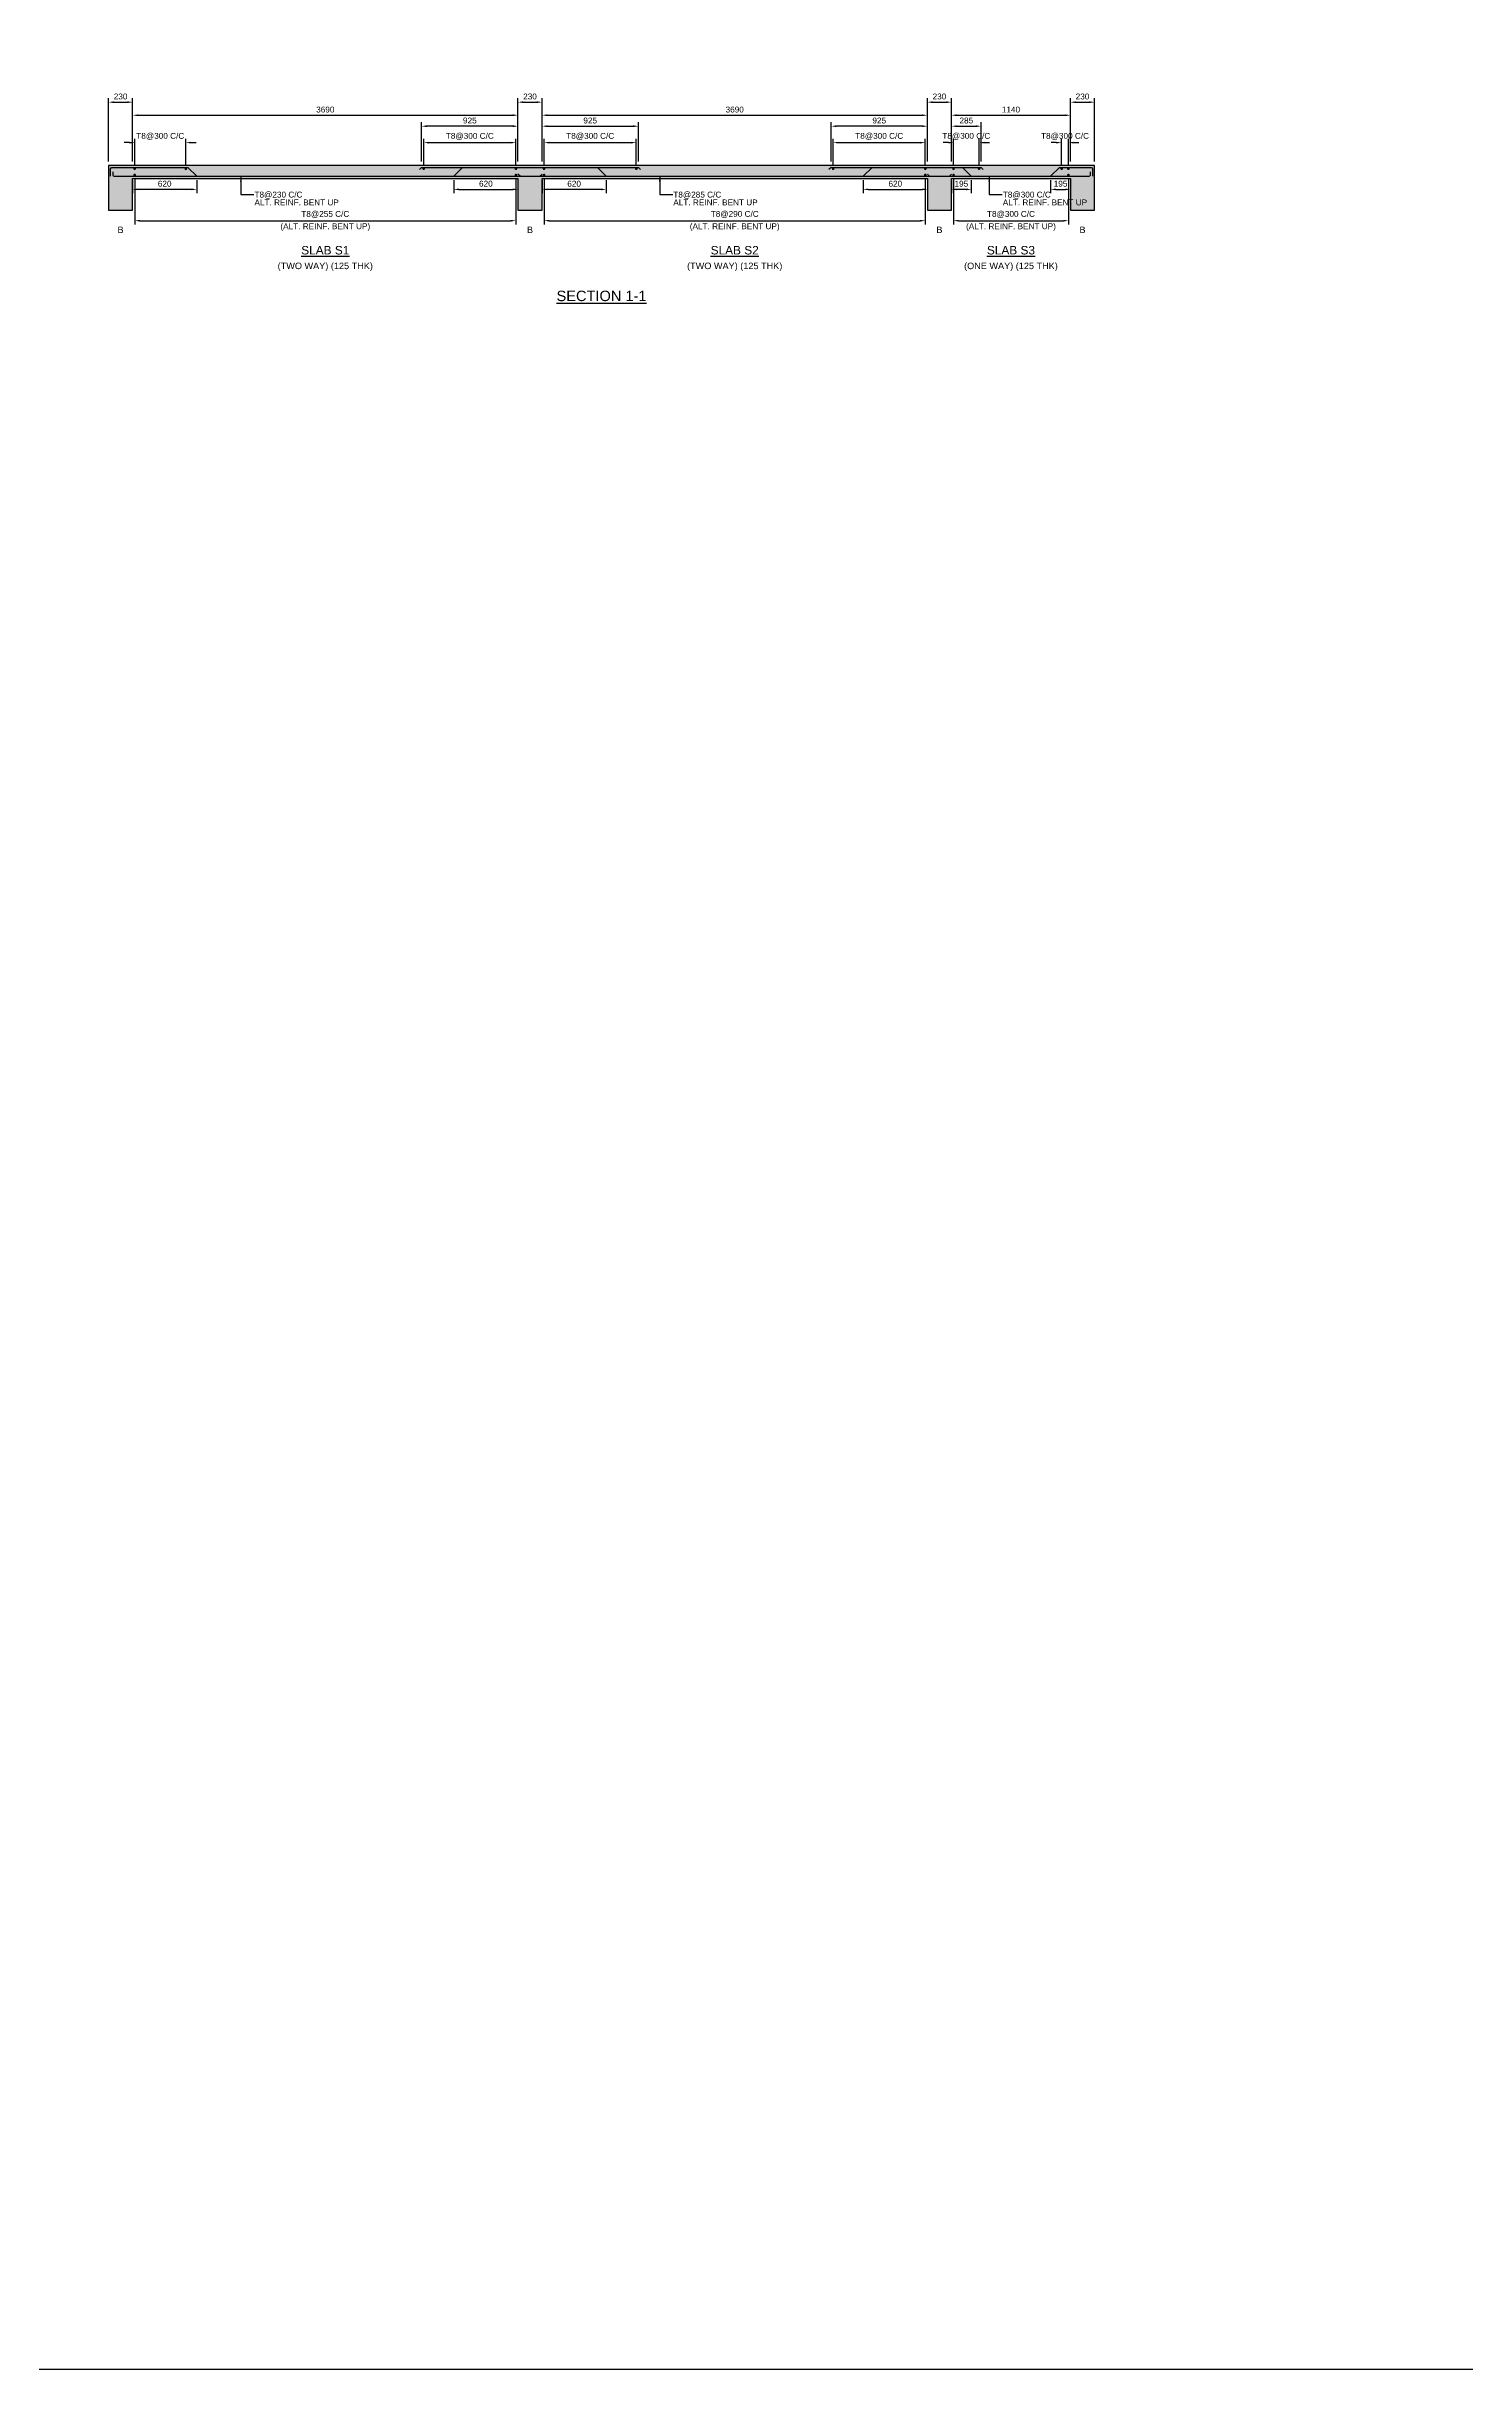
# Model space of a CAD drawing. Header units: inches. Extents: x -816171 to 9366335, y -450961 to 689132.
# Drawn here: x 8822733 to 8877081, y 180150 to 269129 of the extents above; entities that cross this region are included whole.
import ezdxf
from ezdxf.enums import TextEntityAlignment as Align

# ---------------------------------------------------------------- set-up
doc = ezdxf.new("R2010")
doc.units = ezdxf.units.IN
doc.header["$MEASUREMENT"] = 0
for name, color, linetype in [('Concrete Line', 2, 'Continuous'), ('Dimension', 31, 'Continuous'), ('Labels', 4, 'Continuous'), ('Reinforcement', 130, 'Continuous'), ('Solid', 25, 'Continuous'), ('Text', 31, 'Continuous')]:
    doc.layers.add(name, color=color, linetype=linetype)
doc.styles.add('SC-SLB1', font='SansSerif')
doc.styles.add('SC-SLB2', font='SansSerif')
doc.dimstyles.new('SlabElev', dxfattribs={"dimtxt": 225, "dimasz": 200, "dimexe": 150, "dimexo": 150, "dimgap": 100, "dimtad": 1, "dimtoh": 1, "dimdec": 4, "dimlfac": 0.25, "dimzin": 0, "dimdsep": 46, "dimtxsty": 'SC-SLB2', "dimcen": 0.09, "dimclrd": 8, "dimclre": 8, "dimclrt": 31, "dimadec": 0, "dimazin": 0, "dimtfac": 1, "dimtdec": 0, "dimtix": 1, "dimtofl": 0, "dimtmove": 0, "dimatfit": 3, "dimfxl": 1, "dimtolj": 1, "dimtzin": 0, "dimarcsym": 0})

# ---------------------------------------------------------------- blocks, each defined once
blk = doc.blocks.new('*D3295')
at = {"layer": 'DEFPOINTS', "color": 0, "transparency": 16777216}
for p in [(8840792, 266495), (8826032, 264575), (8840792, 264575)]:
    blk.add_point(p, dxfattribs=at)
at = {"layer": 'Dimension', "color": 8, "lineweight": -2, "transparency": 16777216}
for p, q in [((8826032, 264725), (8826032, 266645)), ((8826232, 266495), (8840592, 266495)), ((8840792, 264725), (8840792, 266645))]:
    blk.add_line(p, q, dxfattribs=at)
at = {"layer": 'Dimension', "color": 8, "transparency": 16777216}
for points in [[(8826232, 266528), (8826232, 266461), (8826032, 266495)], [(8840592, 266528), (8840592, 266461), (8840792, 266495)]]:
    blk.add_solid(points, dxfattribs=at)
at = {"layer": 'Dimension', "color": 31, "transparency": 16777216, "insert": (8833412, 266711), "char_height": 225, "attachment_point": 5, "style": 'SC-SLB2'}
blk.add_mtext('\\A1;3690', dxfattribs=at)
blk = doc.blocks.new('*D3296')
at = {"layer": 'DEFPOINTS', "color": 0, "transparency": 16777216}
for p in [(8826032, 266995), (8825112, 264575), (8826032, 264575)]:
    blk.add_point(p, dxfattribs=at)
at = {"layer": 'Dimension', "color": 8, "lineweight": -2, "transparency": 16777216}
for p, q in [((8825112, 264725), (8825112, 267145)), ((8825312, 266995), (8825832, 266995)), ((8826032, 264725), (8826032, 267145))]:
    blk.add_line(p, q, dxfattribs=at)
at = {"layer": 'Dimension', "color": 8, "transparency": 16777216}
for points in [[(8825312, 267028), (8825312, 266961), (8825112, 266995)], [(8825832, 267028), (8825832, 266961), (8826032, 266995)]]:
    blk.add_solid(points, dxfattribs=at)
at = {"layer": 'Dimension', "color": 31, "transparency": 16777216, "insert": (8825572, 267211), "char_height": 225, "attachment_point": 5, "style": 'SC-SLB2'}
blk.add_mtext('\\A1;230', dxfattribs=at)
blk = doc.blocks.new('*D3297')
at = {"layer": 'DEFPOINTS', "color": 0, "transparency": 16777216}
for p in [(8837102, 266075), (8837102, 264575), (8840792, 264575)]:
    blk.add_point(p, dxfattribs=at)
at = {"layer": 'Dimension', "color": 8, "lineweight": -2, "transparency": 16777216}
for p, q in [((8837102, 264725), (8837102, 266225)), ((8840592, 266075), (8837302, 266075)), ((8840792, 264725), (8840792, 266225))]:
    blk.add_line(p, q, dxfattribs=at)
at = {"layer": 'Dimension', "color": 8, "transparency": 16777216}
for points in [[(8837302, 266108), (8837302, 266041), (8837102, 266075)], [(8840592, 266108), (8840592, 266041), (8840792, 266075)]]:
    blk.add_solid(points, dxfattribs=at)
at = {"layer": 'Dimension', "color": 31, "transparency": 16777216, "insert": (8838947, 266291), "char_height": 225, "attachment_point": 5, "style": 'SC-SLB2'}
blk.add_mtext('\\A1;925', dxfattribs=at)
blk = doc.blocks.new('*D3298')
at = {"layer": 'DEFPOINTS', "color": 0, "transparency": 16777216}
for p in [(8856472, 266495), (8841712, 264575), (8856472, 264575)]:
    blk.add_point(p, dxfattribs=at)
at = {"layer": 'Dimension', "color": 8, "lineweight": -2, "transparency": 16777216}
for p, q in [((8841712, 264725), (8841712, 266645)), ((8841912, 266495), (8856272, 266495)), ((8856472, 264725), (8856472, 266645))]:
    blk.add_line(p, q, dxfattribs=at)
at = {"layer": 'Dimension', "color": 8, "transparency": 16777216}
for points in [[(8841912, 266528), (8841912, 266461), (8841712, 266495)], [(8856272, 266528), (8856272, 266461), (8856472, 266495)]]:
    blk.add_solid(points, dxfattribs=at)
at = {"layer": 'Dimension', "color": 31, "transparency": 16777216, "insert": (8849092, 266711), "char_height": 225, "attachment_point": 5, "style": 'SC-SLB2'}
blk.add_mtext('\\A1;3690', dxfattribs=at)
blk = doc.blocks.new('*D3299')
at = {"layer": 'DEFPOINTS', "color": 0, "transparency": 16777216}
for p in [(8841712, 266995), (8840792, 264575), (8841712, 264575)]:
    blk.add_point(p, dxfattribs=at)
at = {"layer": 'Dimension', "color": 8, "lineweight": -2, "transparency": 16777216}
for p, q in [((8840792, 264725), (8840792, 267145)), ((8840992, 266995), (8841512, 266995)), ((8841712, 264725), (8841712, 267145))]:
    blk.add_line(p, q, dxfattribs=at)
at = {"layer": 'Dimension', "color": 8, "transparency": 16777216}
for points in [[(8840992, 267028), (8840992, 266961), (8840792, 266995)], [(8841512, 267028), (8841512, 266961), (8841712, 266995)]]:
    blk.add_solid(points, dxfattribs=at)
at = {"layer": 'Dimension', "color": 31, "transparency": 16777216, "insert": (8841252, 267211), "char_height": 225, "attachment_point": 5, "style": 'SC-SLB2'}
blk.add_mtext('\\A1;230', dxfattribs=at)
blk = doc.blocks.new('*D3300')
at = {"layer": 'DEFPOINTS', "color": 0, "transparency": 16777216}
for p in [(8845402, 266075), (8841712, 264575), (8845402, 264575)]:
    blk.add_point(p, dxfattribs=at)
at = {"layer": 'Dimension', "color": 8, "lineweight": -2, "transparency": 16777216}
for p, q in [((8841712, 264725), (8841712, 266225)), ((8841912, 266075), (8845202, 266075)), ((8845402, 264725), (8845402, 266225))]:
    blk.add_line(p, q, dxfattribs=at)
at = {"layer": 'Dimension', "color": 8, "transparency": 16777216}
for points in [[(8841912, 266108), (8841912, 266041), (8841712, 266075)], [(8845202, 266108), (8845202, 266041), (8845402, 266075)]]:
    blk.add_solid(points, dxfattribs=at)
at = {"layer": 'Dimension', "color": 31, "transparency": 16777216, "insert": (8843557, 266291), "char_height": 225, "attachment_point": 5, "style": 'SC-SLB2'}
blk.add_mtext('\\A1;925', dxfattribs=at)
blk = doc.blocks.new('*D3301')
at = {"layer": 'DEFPOINTS', "color": 0, "transparency": 16777216}
for p in [(8852782, 266075), (8852782, 264575), (8856472, 264575)]:
    blk.add_point(p, dxfattribs=at)
at = {"layer": 'Dimension', "color": 8, "lineweight": -2, "transparency": 16777216}
for p, q in [((8852782, 264725), (8852782, 266225)), ((8856272, 266075), (8852982, 266075)), ((8856472, 264725), (8856472, 266225))]:
    blk.add_line(p, q, dxfattribs=at)
at = {"layer": 'Dimension', "color": 8, "transparency": 16777216}
for points in [[(8852982, 266108), (8852982, 266041), (8852782, 266075)], [(8856272, 266108), (8856272, 266041), (8856472, 266075)]]:
    blk.add_solid(points, dxfattribs=at)
at = {"layer": 'Dimension', "color": 31, "transparency": 16777216, "insert": (8854627, 266291), "char_height": 225, "attachment_point": 5, "style": 'SC-SLB2'}
blk.add_mtext('\\A1;925', dxfattribs=at)
blk = doc.blocks.new('*D3302')
at = {"layer": 'DEFPOINTS', "color": 0, "transparency": 16777216}
for p in [(8861952, 266495), (8857392, 264575), (8861952, 264575)]:
    blk.add_point(p, dxfattribs=at)
at = {"layer": 'Dimension', "color": 8, "lineweight": -2, "transparency": 16777216}
for p, q in [((8857392, 264725), (8857392, 266645)), ((8857592, 266495), (8861752, 266495)), ((8861952, 264725), (8861952, 266645))]:
    blk.add_line(p, q, dxfattribs=at)
at = {"layer": 'Dimension', "color": 8, "transparency": 16777216}
for points in [[(8857592, 266528), (8857592, 266461), (8857392, 266495)], [(8861752, 266528), (8861752, 266461), (8861952, 266495)]]:
    blk.add_solid(points, dxfattribs=at)
at = {"layer": 'Dimension', "color": 31, "transparency": 16777216, "insert": (8859672, 266711), "char_height": 225, "attachment_point": 5, "style": 'SC-SLB2'}
blk.add_mtext('\\A1;1140', dxfattribs=at)
blk = doc.blocks.new('*D3303')
at = {"layer": 'DEFPOINTS', "color": 0, "transparency": 16777216}
for p in [(8857392, 266995), (8856472, 264575), (8857392, 264575)]:
    blk.add_point(p, dxfattribs=at)
at = {"layer": 'Dimension', "color": 8, "lineweight": -2, "transparency": 16777216}
for p, q in [((8856472, 264725), (8856472, 267145)), ((8856672, 266995), (8857192, 266995)), ((8857392, 264725), (8857392, 267145))]:
    blk.add_line(p, q, dxfattribs=at)
at = {"layer": 'Dimension', "color": 8, "transparency": 16777216}
for points in [[(8856672, 267028), (8856672, 266961), (8856472, 266995)], [(8857192, 267028), (8857192, 266961), (8857392, 266995)]]:
    blk.add_solid(points, dxfattribs=at)
at = {"layer": 'Dimension', "color": 31, "transparency": 16777216, "insert": (8856932, 267211), "char_height": 225, "attachment_point": 5, "style": 'SC-SLB2'}
blk.add_mtext('\\A1;230', dxfattribs=at)
blk = doc.blocks.new('*D3304')
at = {"layer": 'DEFPOINTS', "color": 0, "transparency": 16777216}
for p in [(8862872, 266995), (8861952, 264575), (8862872, 264575)]:
    blk.add_point(p, dxfattribs=at)
at = {"layer": 'Dimension', "color": 8, "lineweight": -2, "transparency": 16777216}
for p, q in [((8861952, 264725), (8861952, 267145)), ((8862152, 266995), (8862672, 266995)), ((8862872, 264725), (8862872, 267145))]:
    blk.add_line(p, q, dxfattribs=at)
at = {"layer": 'Dimension', "color": 8, "transparency": 16777216}
for points in [[(8862152, 267028), (8862152, 266961), (8861952, 266995)], [(8862672, 267028), (8862672, 266961), (8862872, 266995)]]:
    blk.add_solid(points, dxfattribs=at)
at = {"layer": 'Dimension', "color": 31, "transparency": 16777216, "insert": (8862412, 267211), "char_height": 225, "attachment_point": 5, "style": 'SC-SLB2'}
blk.add_mtext('\\A1;230', dxfattribs=at)
blk = doc.blocks.new('*D3305')
at = {"layer": 'DEFPOINTS', "color": 0, "transparency": 16777216}
for p in [(8858532, 266075), (8857392, 264575), (8858532, 264575)]:
    blk.add_point(p, dxfattribs=at)
at = {"layer": 'Dimension', "color": 8, "lineweight": -2, "transparency": 16777216}
for p, q in [((8857392, 264725), (8857392, 266225)), ((8857592, 266075), (8858332, 266075)), ((8858532, 264725), (8858532, 266225))]:
    blk.add_line(p, q, dxfattribs=at)
at = {"layer": 'Dimension', "color": 8, "transparency": 16777216}
for points in [[(8857592, 266108), (8857592, 266041), (8857392, 266075)], [(8858332, 266108), (8858332, 266041), (8858532, 266075)]]:
    blk.add_solid(points, dxfattribs=at)
at = {"layer": 'Dimension', "color": 31, "transparency": 16777216, "insert": (8857962, 266291), "char_height": 225, "attachment_point": 5, "style": 'SC-SLB2'}
blk.add_mtext('\\A1;285', dxfattribs=at)
blk = doc.blocks.new('*D3306')
at = {"layer": 'DEFPOINTS', "color": 0, "transparency": 16777216}
for p in [(8840712, 265445), (8837182, 264445), (8840712, 264445)]:
    blk.add_point(p, dxfattribs=at)
at = {"layer": 'Dimension', "color": 8, "lineweight": -2, "transparency": 16777216}
for p, q in [((8837182, 264595), (8837182, 265595)), ((8837382, 265445), (8840512, 265445)), ((8840712, 264595), (8840712, 265595))]:
    blk.add_line(p, q, dxfattribs=at)
at = {"layer": 'Dimension', "color": 8, "transparency": 16777216}
for points in [[(8837382, 265478), (8837382, 265411), (8837182, 265445)], [(8840512, 265478), (8840512, 265411), (8840712, 265445)]]:
    blk.add_solid(points, dxfattribs=at)
at = {"layer": 'Dimension', "color": 31, "transparency": 16777216, "insert": (8838947, 265682), "char_height": 225, "attachment_point": 5, "style": 'SC-SLB2'}
blk.add_mtext('\\A1;T8@300 C/C', dxfattribs=at)
blk = doc.blocks.new('*D3307')
at = {"layer": 'DEFPOINTS', "color": 0, "transparency": 16777216}
for p in [(8845322, 265445), (8841792, 264445), (8845322, 264445)]:
    blk.add_point(p, dxfattribs=at)
at = {"layer": 'Dimension', "color": 8, "lineweight": -2, "transparency": 16777216}
for p, q in [((8841792, 264595), (8841792, 265595)), ((8841992, 265445), (8845122, 265445)), ((8845322, 264595), (8845322, 265595))]:
    blk.add_line(p, q, dxfattribs=at)
at = {"layer": 'Dimension', "color": 8, "transparency": 16777216}
for points in [[(8841992, 265478), (8841992, 265411), (8841792, 265445)], [(8845122, 265478), (8845122, 265411), (8845322, 265445)]]:
    blk.add_solid(points, dxfattribs=at)
at = {"layer": 'Dimension', "color": 31, "transparency": 16777216, "insert": (8843557, 265682), "char_height": 225, "attachment_point": 5, "style": 'SC-SLB2'}
blk.add_mtext('\\A1;T8@300 C/C', dxfattribs=at)
blk = doc.blocks.new('*D3308')
at = {"layer": 'DEFPOINTS', "color": 0, "transparency": 16777216}
for p in [(8828072, 265445), (8826112, 264445), (8828072, 264445)]:
    blk.add_point(p, dxfattribs=at)
at = {"layer": 'Dimension', "color": 8, "lineweight": -2, "transparency": 16777216}
for p, q in [((8825912, 265445), (8825712, 265445)), ((8826112, 264595), (8826112, 265595)), ((8828072, 264595), (8828072, 265595)), ((8828272, 265445), (8828472, 265445))]:
    blk.add_line(p, q, dxfattribs=at)
at = {"layer": 'Dimension', "color": 8, "transparency": 16777216}
for points in [[(8825912, 265478), (8825912, 265411), (8826112, 265445)], [(8828272, 265478), (8828272, 265411), (8828072, 265445)]]:
    blk.add_solid(points, dxfattribs=at)
at = {"layer": 'Dimension', "color": 31, "transparency": 16777216, "insert": (8827092, 265682), "char_height": 225, "attachment_point": 5, "style": 'SC-SLB2'}
blk.add_mtext('\\A1;T8@300 C/C', dxfattribs=at)
blk = doc.blocks.new('*D3309')
at = {"layer": 'DEFPOINTS', "color": 0, "transparency": 16777216}
for p in [(8856392, 265445), (8852862, 264445), (8856392, 264445)]:
    blk.add_point(p, dxfattribs=at)
at = {"layer": 'Dimension', "color": 8, "lineweight": -2, "transparency": 16777216}
for p, q in [((8852862, 264595), (8852862, 265595)), ((8853062, 265445), (8856192, 265445)), ((8856392, 264595), (8856392, 265595))]:
    blk.add_line(p, q, dxfattribs=at)
at = {"layer": 'Dimension', "color": 8, "transparency": 16777216}
for points in [[(8853062, 265478), (8853062, 265411), (8852862, 265445)], [(8856192, 265478), (8856192, 265411), (8856392, 265445)]]:
    blk.add_solid(points, dxfattribs=at)
at = {"layer": 'Dimension', "color": 31, "transparency": 16777216, "insert": (8854627, 265682), "char_height": 225, "attachment_point": 5, "style": 'SC-SLB2'}
blk.add_mtext('\\A1;T8@300 C/C', dxfattribs=at)
blk = doc.blocks.new('*D3310')
at = {"layer": 'DEFPOINTS', "color": 0, "transparency": 16777216}
for p in [(8858452, 265445), (8857472, 264445), (8858452, 264445)]:
    blk.add_point(p, dxfattribs=at)
at = {"layer": 'Dimension', "color": 8, "lineweight": -2, "transparency": 16777216}
for p, q in [((8857272, 265445), (8857072, 265445)), ((8857472, 264595), (8857472, 265595)), ((8858452, 264595), (8858452, 265595)), ((8858652, 265445), (8858852, 265445))]:
    blk.add_line(p, q, dxfattribs=at)
at = {"layer": 'Dimension', "color": 8, "transparency": 16777216}
for points in [[(8857272, 265478), (8857272, 265411), (8857472, 265445)], [(8858652, 265478), (8858652, 265411), (8858452, 265445)]]:
    blk.add_solid(points, dxfattribs=at)
at = {"layer": 'Dimension', "color": 31, "transparency": 16777216, "insert": (8857962, 265682), "char_height": 225, "attachment_point": 5, "style": 'SC-SLB2'}
blk.add_mtext('\\A1;T8@300 C/C', dxfattribs=at)
blk = doc.blocks.new('*D3311')
at = {"layer": 'DEFPOINTS', "color": 0, "transparency": 16777216}
for p in [(8861612, 265445), (8861612, 264445), (8861872, 264445)]:
    blk.add_point(p, dxfattribs=at)
at = {"layer": 'Dimension', "color": 8, "lineweight": -2, "transparency": 16777216}
for p, q in [((8861412, 265445), (8861212, 265445)), ((8861612, 264595), (8861612, 265595)), ((8861872, 264595), (8861872, 265595)), ((8862072, 265445), (8862272, 265445))]:
    blk.add_line(p, q, dxfattribs=at)
at = {"layer": 'Dimension', "color": 8, "transparency": 16777216}
for points in [[(8861412, 265478), (8861412, 265411), (8861612, 265445)], [(8862072, 265478), (8862072, 265411), (8861872, 265445)]]:
    blk.add_solid(points, dxfattribs=at)
at = {"layer": 'Dimension', "color": 31, "transparency": 16777216, "insert": (8861742, 265682), "char_height": 225, "attachment_point": 5, "style": 'SC-SLB2'}
blk.add_mtext('\\A1;T8@300 C/C', dxfattribs=at)
blk = doc.blocks.new('*D3312')
at = {"layer": 'DEFPOINTS', "color": 0, "transparency": 16777216}
for p in [(8826112, 264205), (8840712, 264205), (8840712, 262455)]:
    blk.add_point(p, dxfattribs=at)
at = {"layer": 'Dimension', "color": 8, "lineweight": -2, "transparency": 16777216}
for p, q in [((8826112, 264055), (8826112, 262305)), ((8840712, 264055), (8840712, 262305)), ((8826312, 262455), (8840512, 262455))]:
    blk.add_line(p, q, dxfattribs=at)
at = {"layer": 'Dimension', "color": 8, "transparency": 16777216}
for points in [[(8826312, 262488), (8826312, 262421), (8826112, 262455)], [(8840512, 262488), (8840512, 262421), (8840712, 262455)]]:
    blk.add_solid(points, dxfattribs=at)
at = {"layer": 'Dimension', "color": 31, "transparency": 16777216, "char_height": 225, "attachment_point": 5, "style": 'SC-SLB2'}
for s, insert in [('\\A1;T8@255 C/C', (8833412, 262692)), ('\\A1;(ALT. REINF. BENT UP)', (8833412, 262209))]:
    blk.add_mtext(s, dxfattribs=dict(at, insert=insert))
blk = doc.blocks.new('*D3313')
at = {"layer": 'DEFPOINTS', "color": 0, "transparency": 16777216}
for p in [(8826032, 264155), (8826032, 263655), (8828492, 264155)]:
    blk.add_point(p, dxfattribs=at)
at = {"layer": 'Dimension', "color": 8, "lineweight": -2, "transparency": 16777216}
for p, q in [((8826032, 264005), (8826032, 263505)), ((8828292, 263655), (8826232, 263655)), ((8828492, 264005), (8828492, 263505))]:
    blk.add_line(p, q, dxfattribs=at)
at = {"layer": 'Dimension', "color": 8, "transparency": 16777216}
for points in [[(8826232, 263688), (8826232, 263621), (8826032, 263655)], [(8828292, 263688), (8828292, 263621), (8828492, 263655)]]:
    blk.add_solid(points, dxfattribs=at)
at = {"layer": 'Dimension', "color": 31, "transparency": 16777216, "insert": (8827262, 263871), "char_height": 225, "attachment_point": 5, "style": 'SC-SLB2'}
blk.add_mtext('\\A1;620', dxfattribs=at)
blk = doc.blocks.new('*D3314')
at = {"layer": 'DEFPOINTS', "color": 0, "transparency": 16777216}
for p in [(8838332, 264155), (8840792, 264155), (8840792, 263655)]:
    blk.add_point(p, dxfattribs=at)
at = {"layer": 'Dimension', "color": 8, "lineweight": -2, "transparency": 16777216}
for p, q in [((8838332, 264005), (8838332, 263505)), ((8838532, 263655), (8840592, 263655)), ((8840792, 264005), (8840792, 263505))]:
    blk.add_line(p, q, dxfattribs=at)
at = {"layer": 'Dimension', "color": 8, "transparency": 16777216}
for points in [[(8838532, 263688), (8838532, 263621), (8838332, 263655)], [(8840592, 263688), (8840592, 263621), (8840792, 263655)]]:
    blk.add_solid(points, dxfattribs=at)
at = {"layer": 'Dimension', "color": 31, "transparency": 16777216, "insert": (8839562, 263871), "char_height": 225, "attachment_point": 5, "style": 'SC-SLB2'}
blk.add_mtext('\\A1;620', dxfattribs=at)
blk = doc.blocks.new('*D3315')
at = {"layer": 'DEFPOINTS', "color": 0, "transparency": 16777216}
for p in [(8841792, 264205), (8856392, 264205), (8856392, 262455)]:
    blk.add_point(p, dxfattribs=at)
at = {"layer": 'Dimension', "color": 8, "lineweight": -2, "transparency": 16777216}
for p, q in [((8841792, 264055), (8841792, 262305)), ((8856392, 264055), (8856392, 262305)), ((8841992, 262455), (8856192, 262455))]:
    blk.add_line(p, q, dxfattribs=at)
at = {"layer": 'Dimension', "color": 8, "transparency": 16777216}
for points in [[(8841992, 262488), (8841992, 262421), (8841792, 262455)], [(8856192, 262488), (8856192, 262421), (8856392, 262455)]]:
    blk.add_solid(points, dxfattribs=at)
at = {"layer": 'Dimension', "color": 31, "transparency": 16777216, "char_height": 225, "attachment_point": 5, "style": 'SC-SLB2'}
for s, insert in [('\\A1;T8@290 C/C', (8849092, 262692)), ('\\A1;(ALT. REINF. BENT UP)', (8849092, 262209))]:
    blk.add_mtext(s, dxfattribs=dict(at, insert=insert))
blk = doc.blocks.new('*D3316')
at = {"layer": 'DEFPOINTS', "color": 0, "transparency": 16777216}
for p in [(8841712, 264155), (8841712, 263655), (8844172, 264155)]:
    blk.add_point(p, dxfattribs=at)
at = {"layer": 'Dimension', "color": 8, "lineweight": -2, "transparency": 16777216}
for p, q in [((8841712, 264005), (8841712, 263505)), ((8843972, 263655), (8841912, 263655)), ((8844172, 264005), (8844172, 263505))]:
    blk.add_line(p, q, dxfattribs=at)
at = {"layer": 'Dimension', "color": 8, "transparency": 16777216}
for points in [[(8841912, 263688), (8841912, 263621), (8841712, 263655)], [(8843972, 263688), (8843972, 263621), (8844172, 263655)]]:
    blk.add_solid(points, dxfattribs=at)
at = {"layer": 'Dimension', "color": 31, "transparency": 16777216, "insert": (8842942, 263871), "char_height": 225, "attachment_point": 5, "style": 'SC-SLB2'}
blk.add_mtext('\\A1;620', dxfattribs=at)
blk = doc.blocks.new('*D3317')
at = {"layer": 'DEFPOINTS', "color": 0, "transparency": 16777216}
for p in [(8854012, 264155), (8856472, 264155), (8856472, 263655)]:
    blk.add_point(p, dxfattribs=at)
at = {"layer": 'Dimension', "color": 8, "lineweight": -2, "transparency": 16777216}
for p, q in [((8854012, 264005), (8854012, 263505)), ((8854212, 263655), (8856272, 263655)), ((8856472, 264005), (8856472, 263505))]:
    blk.add_line(p, q, dxfattribs=at)
at = {"layer": 'Dimension', "color": 8, "transparency": 16777216}
for points in [[(8854212, 263688), (8854212, 263621), (8854012, 263655)], [(8856272, 263688), (8856272, 263621), (8856472, 263655)]]:
    blk.add_solid(points, dxfattribs=at)
at = {"layer": 'Dimension', "color": 31, "transparency": 16777216, "insert": (8855242, 263871), "char_height": 225, "attachment_point": 5, "style": 'SC-SLB2'}
blk.add_mtext('\\A1;620', dxfattribs=at)
blk = doc.blocks.new('*D3318')
at = {"layer": 'DEFPOINTS', "color": 0, "transparency": 16777216}
for p in [(8857472, 264205), (8861872, 264205), (8861872, 262455)]:
    blk.add_point(p, dxfattribs=at)
at = {"layer": 'Dimension', "color": 8, "lineweight": -2, "transparency": 16777216}
for p, q in [((8857472, 264055), (8857472, 262305)), ((8861872, 264055), (8861872, 262305)), ((8857672, 262455), (8861672, 262455))]:
    blk.add_line(p, q, dxfattribs=at)
at = {"layer": 'Dimension', "color": 8, "transparency": 16777216}
for points in [[(8857672, 262488), (8857672, 262421), (8857472, 262455)], [(8861672, 262488), (8861672, 262421), (8861872, 262455)]]:
    blk.add_solid(points, dxfattribs=at)
at = {"layer": 'Dimension', "color": 31, "transparency": 16777216, "char_height": 225, "attachment_point": 5, "style": 'SC-SLB2'}
for s, insert in [('\\A1;T8@300 C/C', (8859672, 262692)), ('\\A1;(ALT. REINF. BENT UP)', (8859672, 262209))]:
    blk.add_mtext(s, dxfattribs=dict(at, insert=insert))
blk = doc.blocks.new('*D3319')
at = {"layer": 'DEFPOINTS', "color": 0, "transparency": 16777216}
for p in [(8857392, 264155), (8857392, 263655), (8858152, 264155)]:
    blk.add_point(p, dxfattribs=at)
at = {"layer": 'Dimension', "color": 8, "lineweight": -2, "transparency": 16777216}
for p, q in [((8857392, 264005), (8857392, 263505)), ((8857952, 263655), (8857592, 263655)), ((8858152, 264005), (8858152, 263505))]:
    blk.add_line(p, q, dxfattribs=at)
at = {"layer": 'Dimension', "color": 8, "transparency": 16777216}
for points in [[(8857592, 263688), (8857592, 263621), (8857392, 263655)], [(8857952, 263688), (8857952, 263621), (8858152, 263655)]]:
    blk.add_solid(points, dxfattribs=at)
at = {"layer": 'Dimension', "color": 31, "transparency": 16777216, "insert": (8857772, 263871), "char_height": 225, "attachment_point": 5, "style": 'SC-SLB2'}
blk.add_mtext('\\A1;195', dxfattribs=at)
blk = doc.blocks.new('*D3320')
at = {"layer": 'DEFPOINTS', "color": 0, "transparency": 16777216}
for p in [(8861192, 264155), (8861952, 264155), (8861952, 263655)]:
    blk.add_point(p, dxfattribs=at)
at = {"layer": 'Dimension', "color": 8, "lineweight": -2, "transparency": 16777216}
for p, q in [((8861192, 264005), (8861192, 263505)), ((8861392, 263655), (8861752, 263655)), ((8861952, 264005), (8861952, 263505))]:
    blk.add_line(p, q, dxfattribs=at)
at = {"layer": 'Dimension', "color": 8, "transparency": 16777216}
for points in [[(8861392, 263688), (8861392, 263621), (8861192, 263655)], [(8861752, 263688), (8861752, 263621), (8861952, 263655)]]:
    blk.add_solid(points, dxfattribs=at)
at = {"layer": 'Dimension', "color": 31, "transparency": 16777216, "insert": (8861572, 263871), "char_height": 225, "attachment_point": 5, "style": 'SC-SLB2'}
blk.add_mtext('\\A1;195', dxfattribs=at)

msp = doc.modelspace()

# ---------------------------------------------------------------- hatches: boundary and pattern name
at = {"layer": 'Solid'}
msp.add_hatch(color=256, dxfattribs=at).paths.add_polyline_path([(8825111.54024, 262854.82087), (8826031.54024, 262854.82087), (8826031.54024, 264074.82087), (8840791.54024, 264074.82087), (8840791.54024, 262854.82087), (8841711.54024, 262854.82087), (8841711.54024, 264074.82087), (8856471.54024, 264074.82087), (8856471.54024, 262854.82087), (8857391.54024, 262854.82087), (8857391.54024, 264074.82087), (8861951.54024, 264074.82087), (8861951.54024, 262854.82087), (8862871.54024, 262854.82087), (8862871.54024, 264574.82087), (8862871.54024, 264574.82087), (8862871.54024, 264574.82087), (8861951.54024, 264574.82087), (8861951.54024, 264574.82087), (8857391.54024, 264574.82087), (8857391.54024, 264574.82087), (8856471.54024, 264574.82087), (8856471.54024, 264574.82087), (8841711.54024, 264574.82087), (8841711.54024, 264574.82087), (8840791.54024, 264574.82087), (8840791.54024, 264574.82087), (8826031.54024, 264574.82087), (8826031.54024, 264574.82087), (8825111.54024, 264574.82087), (8825111.54024, 264574.82087), (8825111.54024, 264574.82087)], flags=0)

# ---------------------------------------------------------------- linework, layer by layer
msp.add_lwpolyline([(8705861.82904, 357162.51256), (9120299.07024, 357162.51256), (9120299.07024, 180149.84666), (8705861.82904, 180149.84666)], close=True)
at = {"layer": 'Concrete Line'}
msp.add_lwpolyline([(8825111.54024, 262854.82087), (8826031.54024, 262854.82087), (8826031.54024, 264074.82087), (8840791.54024, 264074.82087), (8840791.54024, 262854.82087), (8841711.54024, 262854.82087), (8841711.54024, 264074.82087), (8856471.54024, 264074.82087), (8856471.54024, 262854.82087), (8857391.54024, 262854.82087), (8857391.54024, 264074.82087), (8861951.54024, 264074.82087), (8861951.54024, 262854.82087), (8862871.54024, 262854.82087), (8862871.54024, 264574.82087), (8862871.54024, 264574.82087), (8862871.54024, 264574.82087), (8861951.54024, 264574.82087), (8861951.54024, 264574.82087), (8857391.54024, 264574.82087), (8857391.54024, 264574.82087), (8856471.54024, 264574.82087), (8856471.54024, 264574.82087), (8841711.54024, 264574.82087), (8841711.54024, 264574.82087), (8840791.54024, 264574.82087), (8840791.54024, 264574.82087), (8826031.54024, 264574.82087), (8826031.54024, 264574.82087), (8825111.54024, 264574.82087), (8825111.54024, 264574.82087), (8825111.54024, 264574.82087), (8825111.54024, 262854.82087)], dxfattribs=at)
at = {"layer": 'Reinforcement'}
for points in [[(8825191.54024, 264154.82087), (8825191.54024, 264444.82087, -0.4), (8825241.54024, 264494.82087), (8828151.54024, 264494.82087)], [(8825271.54024, 264324.82087), (8825271.54024, 264204.82087, 0.4), (8825321.54024, 264154.82087), (8841631.54024, 264154.82087)], [(8856551.54024, 264154.82087), (8862661.54024, 264154.82087, 0.4), (8862711.54024, 264204.82087), (8862711.54024, 264324.82087)], [(8861531.54024, 264494.82087), (8862741.54024, 264494.82087, -0.4), (8862791.54024, 264444.82087), (8862791.54024, 264154.82087)]]:
    msp.add_lwpolyline(points, format="xyb", dxfattribs=at)
at = {"layer": 'Reinforcement', "const_width": 50}
for points in [[(8826086.54024, 264444.82087, 1), (8826136.54024, 264444.82087, 1)], [(8828046.54024, 264444.82087, 1), (8828096.54024, 264444.82087, 1)], [(8837156.54024, 264444.82087, 1), (8837206.54024, 264444.82087, 1)], [(8840686.54024, 264444.82087, 1), (8840736.54024, 264444.82087, 1)], [(8841766.54024, 264444.82087, 1), (8841816.54024, 264444.82087, 1)], [(8845296.54024, 264444.82087, 1), (8845346.54024, 264444.82087, 1)], [(8852836.54024, 264444.82087, 1), (8852886.54024, 264444.82087, 1)], [(8856366.54024, 264444.82087, 1), (8856416.54024, 264444.82087, 1)], [(8857446.54024, 264444.82087, 1), (8857496.54024, 264444.82087, 1)], [(8858426.54024, 264444.82087, 1), (8858476.54024, 264444.82087, 1)], [(8861586.54024, 264444.82087, 1), (8861636.54024, 264444.82087, 1)], [(8861846.54024, 264444.82087, 1), (8861896.54024, 264444.82087, 1)], [(8826086.54024, 264204.82087, 1), (8826136.54024, 264204.82087, 1)], [(8840686.54024, 264204.82087, 1), (8840736.54024, 264204.82087, 1)], [(8841766.54024, 264204.82087, 1), (8841816.54024, 264204.82087, 1)], [(8856366.54024, 264204.82087, 1), (8856416.54024, 264204.82087, 1)], [(8857446.54024, 264204.82087, 1), (8857496.54024, 264204.82087, 1)], [(8861846.54024, 264204.82087, 1), (8861896.54024, 264204.82087, 1)]]:
    msp.add_lwpolyline(points, format="xyb", close=True, dxfattribs=at)
at = {"layer": 'Reinforcement'}
for points in [[(8828151.54024, 264494.82087), (8828491.54024, 264154.82087)], [(8837101.54024, 264494.82087), (8837021.54013, 264414.82087)], [(8837101.54024, 264494.82087), (8845401.54024, 264494.82087)], [(8838671.54024, 264494.82087), (8838331.54024, 264154.82087)], [(8843831.54024, 264494.82087), (8844171.54024, 264154.82087)], [(8845401.54024, 264494.82087), (8845481.54034, 264414.82087)], [(8852781.54024, 264494.82087), (8852701.54013, 264414.82087)], [(8852781.54024, 264494.82087), (8858531.54024, 264494.82087)], [(8854351.54024, 264494.82087), (8854011.54024, 264154.82087)], [(8857811.54024, 264494.82087), (8858151.54024, 264154.82087)], [(8858531.54024, 264494.82087), (8858611.54034, 264414.82087)], [(8861531.54024, 264494.82087), (8861191.54024, 264154.82087)], [(8840871.54024, 264154.82087), (8840791.54013, 264234.82087)], [(8840871.54024, 264154.82087), (8857311.54024, 264154.82087)], [(8841631.54024, 264154.82087), (8841711.54034, 264234.82087)], [(8854011.54024, 264154.82087), (8854091.54034, 264234.82087)], [(8856551.54024, 264154.82087), (8856471.54013, 264234.82087)], [(8857311.54024, 264154.82087), (8857391.54034, 264234.82087)]]:
    msp.add_lwpolyline(points, dxfattribs=at)

# ---------------------------------------------------------------- texts
at = {"layer": 'Labels', "style": 'SC-SLB1'}
for s, height, p in [('B', 250, (8825571.54024, 262104.82087)), ('B', 250, (8841251.54024, 262104.82087)), ('B', 250, (8856931.54024, 262104.82087)), ('B', 250, (8862411.54024, 262104.82087)), ('%%USLAB S1', 325, (8833411.54024, 261324.82087)), ('%%USLAB S2', 325, (8849091.54024, 261324.82087)), ('%%USLAB S3', 325, (8859671.54024, 261324.82087)), ('%%USECTION 1-1', 400, (8843991.54024, 259574.82087))]:
    msp.add_text(s, height=height, dxfattribs=at).set_placement(p, align=Align.MIDDLE_CENTER)
at = {"layer": 'Text', "style": 'SC-SLB2'}
for s, p in [('T8@230 C/C', (8830699.54024, 263454.82087)), ('T8@285 C/C', (8846739.54024, 263454.82087)), ('T8@300 C/C', (8859359.54024, 263454.82087)), ('ALT. REINF. BENT UP', (8830699.54024, 263154.82087)), ('ALT. REINF. BENT UP', (8846739.54024, 263154.82087)), ('ALT. REINF. BENT UP', (8859359.54024, 263154.82087))]:
    msp.add_text(s, height=225, dxfattribs=at).set_placement(p, align=Align.MIDDLE_LEFT)
for s, p in [('(TWO WAY) (125 THK)', (8833411.54024, 260724.82087)), ('(TWO WAY) (125 THK)', (8849091.54024, 260724.82087)), ('(ONE WAY) (125 THK)', (8859671.54024, 260724.82087))]:
    msp.add_text(s, height=250, dxfattribs=at).set_placement(p, align=Align.MIDDLE_CENTER)

# ---------------------------------------------------------------- dimensions: what is measured, and where the dimension line sits
at = {"layer": 'Dimension'}
for p1, p2, distance, text, picture, middle in [((8825111.54024, 264574.82087), (8826031.54024, 264574.82087), 2420, '230', '*D3296', (8825571.54024, 267210.87026)), ((8840791.54024, 264574.82087), (8841711.54024, 264574.82087), 2420, '230', '*D3299', (8841251.54024, 267210.87026)), ((8856471.54024, 264574.82087), (8857391.54024, 264574.82087), 2420, '230', '*D3303', (8856931.54024, 267210.87026)), ((8861951.54024, 264574.82087), (8862871.54024, 264574.82087), 2420, '230', '*D3304', (8862411.54024, 267210.87026)), ((8826031.54024, 264574.82087), (8840791.54024, 264574.82087), 1920, '3690', '*D3295', (8833411.54024, 266710.87026)), ((8840791.54024, 264574.82087), (8837101.54024, 264574.82087), -1500, '925', '*D3297', (8838946.54024, 266290.71594)), ((8841711.54024, 264574.82087), (8856471.54024, 264574.82087), 1920, '3690', '*D3298', (8849091.54024, 266710.87026)), ((8841711.54024, 264574.82087), (8845401.54024, 264574.82087), 1500, '925', '*D3300', (8843556.54024, 266290.71594)), ((8856471.54024, 264574.82087), (8852781.54024, 264574.82087), -1500, '925', '*D3301', (8854626.54024, 266290.71594)), ((8857391.54024, 264574.82087), (8861951.54024, 264574.82087), 1920, '1140', '*D3302', (8859671.54024, 266710.71594)), ((8857391.54024, 264574.82087), (8858531.54024, 264574.82087), 1500, '285', '*D3305', (8857961.54024, 266290.71594)), ((8826111.54024, 264444.82087), (8828071.54024, 264444.82087), 1000, 'T8@300 C/C', '*D3308', (8827091.54024, 265681.54927)), ((8837181.54024, 264444.82087), (8840711.54024, 264444.82087), 1000, 'T8@300 C/C', '*D3306', (8838946.54024, 265681.54927)), ((8841791.54024, 264444.82087), (8845321.54024, 264444.82087), 1000, 'T8@300 C/C', '*D3307', (8843556.54024, 265681.54927)), ((8852861.54024, 264444.82087), (8856391.54024, 264444.82087), 1000, 'T8@300 C/C', '*D3309', (8854626.54024, 265681.54927)), ((8857471.54024, 264444.82087), (8858451.54024, 264444.82087), 1000, 'T8@300 C/C', '*D3310', (8857961.54024, 265681.54927)), ((8861871.54024, 264444.82087), (8861611.54024, 264444.82087), -1000, 'T8@300 C/C', '*D3311', (8861741.54024, 265681.54927)), ((8828491.54024, 264154.82087), (8826031.54024, 264154.82087), 500, '620', '*D3313', (8827261.54024, 263870.87026)), ((8826111.54024, 264204.82087), (8840711.54024, 264204.82087), -1750, 'T8@255 C/C\\X(ALT. REINF. BENT UP)', '*D3312', (8833411.54024, 262454.82087)), ((8838331.54024, 264154.82087), (8840791.54024, 264154.82087), -500, '620', '*D3314', (8839561.54024, 263870.87026)), ((8844171.54024, 264154.82087), (8841711.54024, 264154.82087), 500, '620', '*D3316', (8842941.54024, 263870.87026)), ((8841791.54024, 264204.82087), (8856391.54024, 264204.82087), -1750, 'T8@290 C/C\\X(ALT. REINF. BENT UP)', '*D3315', (8849091.54024, 262454.82087)), ((8854011.54024, 264154.82087), (8856471.54024, 264154.82087), -500, '620', '*D3317', (8855241.54024, 263870.87026)), ((8858151.54024, 264154.82087), (8857391.54024, 264154.82087), 500, '195', '*D3319', (8857771.54024, 263870.71594)), ((8857471.54024, 264204.82087), (8861871.54024, 264204.82087), -1750, 'T8@300 C/C\\X(ALT. REINF. BENT UP)', '*D3318', (8859671.54024, 262454.82087)), ((8861191.54024, 264154.82087), (8861951.54024, 264154.82087), -500, '195', '*D3320', (8861571.54024, 263870.71594))]:
    dim = msp.add_aligned_dim(p1=p1, p2=p2, distance=distance, text=text, dimstyle='SlabElev', dxfattribs=at)
    dim.commit()
    dim.dimension.update_dxf_attribs({"geometry": picture, "text_midpoint": middle})

# ---------------------------------------------------------------- leaders
for points in [[(8830179.54024, 264154.82087), (8830179.54024, 263454.82087), (8830679.54024, 263454.82087)], [(8846219.54024, 264154.82087), (8846219.54024, 263454.82087), (8846719.54024, 263454.82087)], [(8858839.54024, 264154.82087), (8858839.54024, 263454.82087), (8859339.54024, 263454.82087)]]:
    msp.add_leader(points, dimstyle='SlabElev', dxfattribs=at)

doc.saveas('drawing.dxf')
